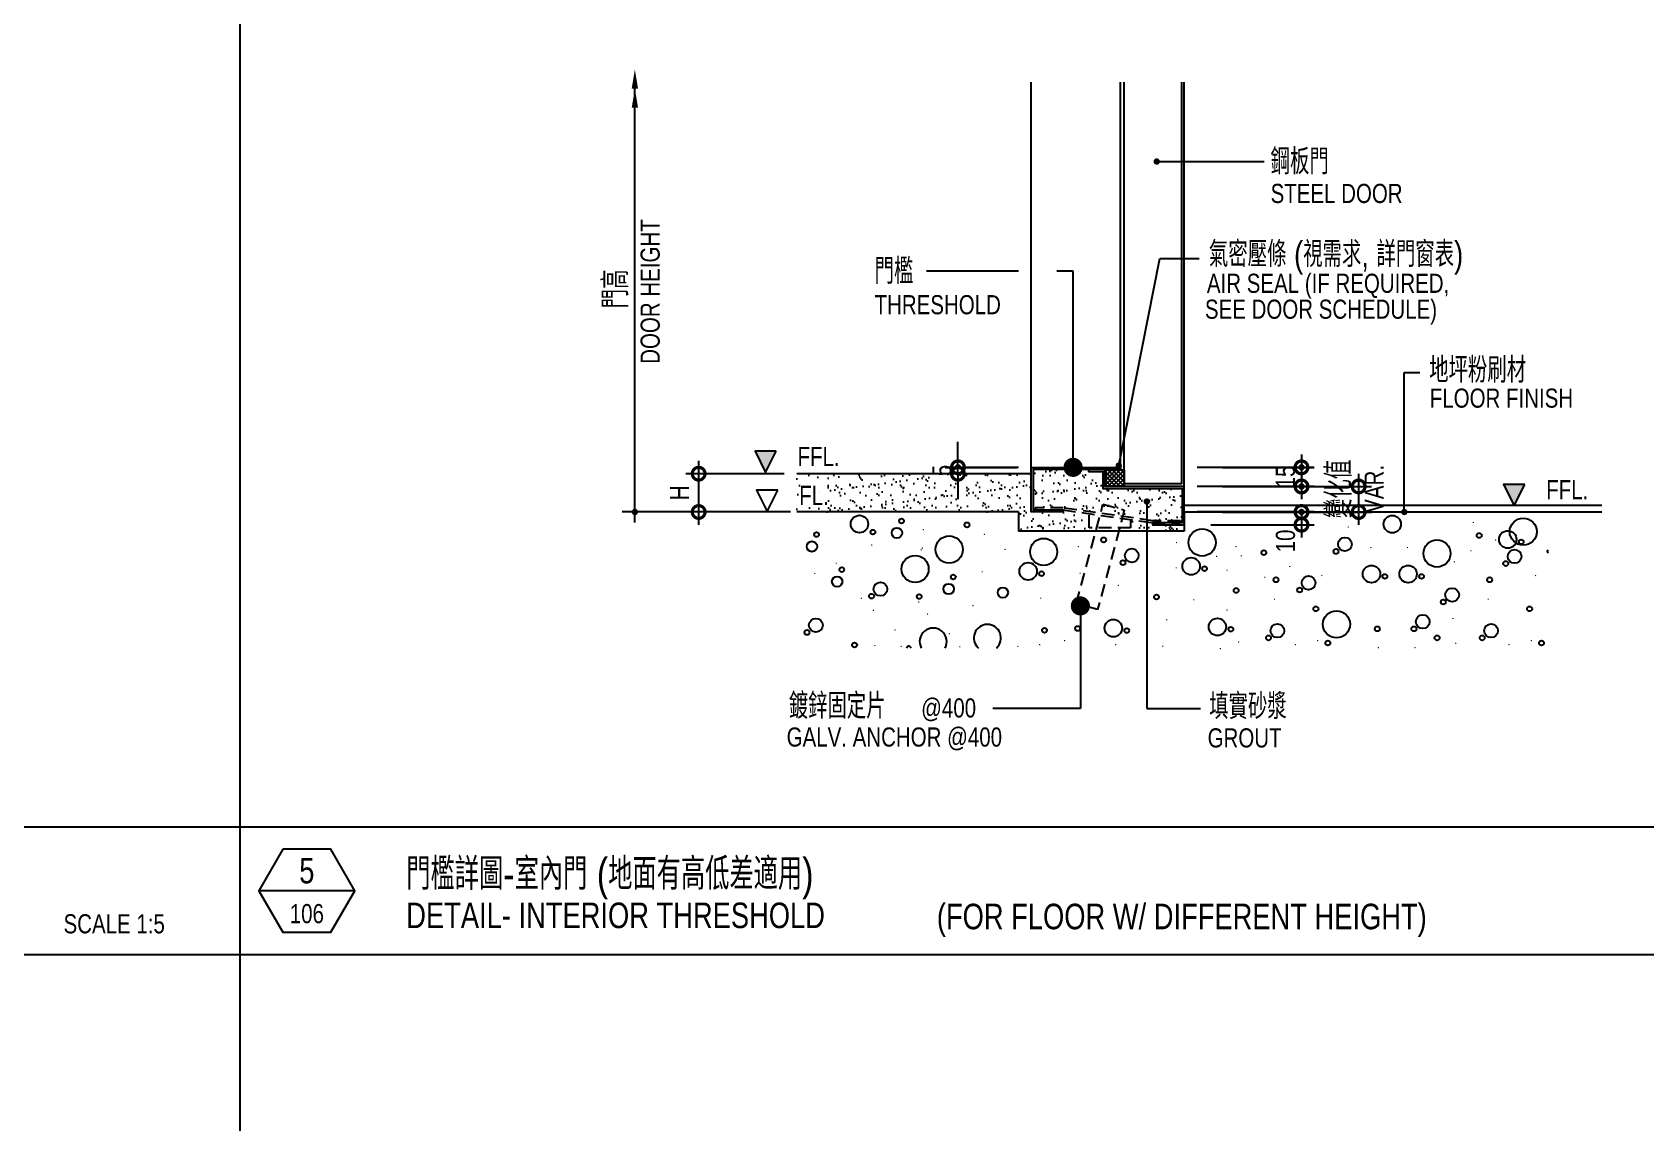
# Model space of a CAD drawing. Extents: x -15449 to 597104, y -1239737 to 53667.
# Drawn here: x 13911 to 14163.9, y 7416.9 to 7587.8 of the extents above; entities that cross this region are included whole.
import ezdxf
from ezdxf.enums import TextEntityAlignment as Align

# ---------------------------------------------------------------- set-up
doc = ezdxf.new("R2010")
doc.units = 0
doc.header["$LTSCALE"] = 8
doc.linetypes.add('HIDDEN', pattern=[0.375, 0.25, -0.125])
doc.layers.get('0').update_dxf_attribs({"color": 1, "linetype": 'CONTINUOUS'})
doc.layers.get('Defpoints').update_dxf_attribs({"linetype": 'CONTINUOUS'})
for name, color, linetype in [('1', 1, 'CONTINUOUS'), ('2', 2, 'CONTINUOUS'), ('3', 3, 'CONTINUOUS'), ('DIM', 1, 'CONTINUOUS'), ('NOTE', 2, 'CONTINUOUS'), ('SECTIONS', 3, 'CONTINUOUS'), ('TEXT', 2, 'CONTINUOUS')]:
    doc.layers.add(name, color=color, linetype=linetype)
doc.styles.add('ACADCHN6', font='CTCICHN0.shx', dxfattribs={"bigfont": 'ACADCHN6.shx'})
doc.styles.add('S1', font='AUCAD', dxfattribs={"width": 0.8, "height": 3})
doc.dimstyles.new('CTCI_ARCHI-5', dxfattribs={"dimtxt": 3, "dimasz": 4, "dimexe": 2, "dimexo": 2, "dimgap": 1, "dimtad": 3, "dimlfac": 5, "dimzin": 9, "dimdsep": 46, "dimtxsty": 'S1', "dimblk": 'DOTSMALL', "dimcen": 0, "dimdle": 2, "dimclrd": 1, "dimclre": 1, "dimclrt": 2, "dimadec": 0, "dimazin": 0, "dimtfac": 1, "dimtmove": 0, "dimatfit": 3, "dimldrblk": 'DOTSMALL', "dimfxl": 1, "dimtolj": 1, "dimtzin": 0, "dimarcsym": 0})
doc.dimstyles.new('CTCI_CVLLEADER', dxfattribs={"dimtxt": 3, "dimasz": 3, "dimexe": 2, "dimexo": 2, "dimgap": 1, "dimtad": 0, "dimtih": 1, "dimtoh": 1, "dimdec": 4, "dimlfac": 100, "dimzin": 0, "dimdsep": 46, "dimtxsty": 'S1', "dimblk": 'DTARROWF', "dimcen": 2, "dimclrd": 1, "dimclre": 1, "dimclrt": 2, "dimadec": 0, "dimazin": 0, "dimtfac": 1, "dimtdec": 4, "dimtofl": 0, "dimtmove": 0, "dimatfit": 3, "dimldrblk": 'DTARROWF', "dimfxl": 1, "dimtolj": 1, "dimtzin": 0, "dimarcsym": 0})

# ---------------------------------------------------------------- blocks, each defined once
blk = doc.blocks.new('DTARROWF')
at = {"color": 0, "const_width": 0.5}
blk.add_lwpolyline([(-0.25, 0, 1), (0.25, 0, 1)], format="xyb", close=True, dxfattribs=at)
blk = doc.blocks.new('HFDOTF')
at = {"color": 0, "const_width": 0.5}
blk.add_lwpolyline([(0, 0.25, 1), (0, -0.25, 1)], format="xyb", dxfattribs=at)
blk = doc.blocks.new('_DotSmall')
at = {"color": 0, "linetype": 'ByBlock', "const_width": 0.5}
blk.add_lwpolyline([(-0.0625, 0, 1), (0.0625, 0, 1)], format="xyb", close=True, dxfattribs=at)
blk = doc.blocks.new('*D322')
at = {"layer": '1', "color": 1, "lineweight": -2, "transparency": 16777216}
for p, q in [((14056.11, 7519.66), (14056.11, 7523.66)), ((14065.58, 7519.66), (14054.11, 7519.66)), ((14065.58, 7518.66), (14054.11, 7518.66)), ((14056.11, 7518.66), (14056.11, 7519.66)), ((14056.11, 7518.66), (14056.11, 7514.66))]:
    blk.add_line(p, q, dxfattribs=at)
at = {"layer": 'Defpoints', "color": 0, "transparency": 16777216}
for p in [(14056.11, 7519.66), (14067.58, 7519.66), (14067.58, 7518.66)]:
    blk.add_point(p, dxfattribs=at)
at = {"layer": '1', "color": 1, "lineweight": -2, "transparency": 16777216, "xscale": 4, "yscale": 4, "zscale": 4}
for p, rotation in [((14056.11, 7519.66), 270), ((14056.11, 7518.66), 90)]:
    blk.add_blockref('_DotSmall', p, dxfattribs=dict(at, rotation=rotation))
at = {"layer": '1', "color": 2, "transparency": 16777216, "insert": (14053.61, 7519.16), "char_height": 3, "attachment_point": 5, "rotation": 90, "style": 'S1'}
blk.add_mtext('\\A1;5', dxfattribs=at)
blk = doc.blocks.new('*D323')
at = {"layer": '1', "color": 1, "lineweight": -2, "transparency": 16777216}
for p, q in [((14109.95, 7521.66), (14109.95, 7514.66)), ((14097.58, 7519.66), (14111.95, 7519.66)), ((14097.58, 7516.66), (14111.95, 7516.66))]:
    blk.add_line(p, q, dxfattribs=at)
at = {"layer": 'Defpoints', "color": 0, "transparency": 16777216}
for p in [(14095.58, 7519.66), (14095.58, 7516.66), (14109.95, 7516.66)]:
    blk.add_point(p, dxfattribs=at)
at = {"layer": '1', "color": 1, "lineweight": -2, "transparency": 16777216, "xscale": 4, "yscale": 4, "zscale": 4}
for p, rotation in [((14109.95, 7519.66), 90), ((14109.95, 7516.66), 270)]:
    blk.add_blockref('_DotSmall', p, dxfattribs=dict(at, rotation=rotation))
at = {"layer": '1', "color": 2, "transparency": 16777216, "insert": (14107.45, 7518.16), "char_height": 3, "attachment_point": 5, "rotation": 90, "style": 'S1'}
blk.add_mtext('\\A1;15', dxfattribs=at)
blk = doc.blocks.new('*D324')
at = {"layer": '1', "color": 1, "lineweight": -2, "transparency": 16777216}
for p, q in [((14118.91, 7518.66), (14118.91, 7510.66)), ((14097.58, 7516.66), (14120.91, 7516.66)), ((14097.58, 7512.66), (14120.91, 7512.66))]:
    blk.add_line(p, q, dxfattribs=at)
at = {"layer": 'Defpoints', "color": 0, "transparency": 16777216}
for p in [(14095.58, 7516.66), (14095.58, 7512.66), (14118.91, 7512.66)]:
    blk.add_point(p, dxfattribs=at)
at = {"layer": '1', "color": 1, "lineweight": -2, "transparency": 16777216, "xscale": 4, "yscale": 4, "zscale": 4}
for p, rotation in [((14118.91, 7516.66), 90), ((14118.91, 7512.66), 270)]:
    blk.add_blockref('_DotSmall', p, dxfattribs=dict(at, rotation=rotation))
at = {"layer": '1', "color": 2, "transparency": 16777216, "insert": (14116.41, 7514.66), "char_height": 3, "attachment_point": 5, "rotation": 90, "style": 'S1'}
blk.add_mtext('\\A1;  ', dxfattribs=at)

msp = doc.modelspace()

# ---------------------------------------------------------------- hatches: boundary and pattern name
at = {"layer": '1'}
h = msp.add_hatch(dxfattribs=at)
h.set_pattern_fill('ANSI37', color=256, scale=0.15, style=0)
h.set_pattern_definition([(315, (13786.24604, 7978.3123), (-0.3367596, -0.3367596), []), (225, (13786.24604, 7978.3123), (-0.3367596, 0.3367596), [])])
h.paths.add_polyline_path([(14082.1759, 7516.7189), (14079.2203, 7516.7189), (14079.2203, 7519.2789), (14082.1759, 7519.2789)])
at = {"layer": '2', "linetype": 'Continuous'}
h = msp.add_hatch(dxfattribs=at)
h.set_pattern_fill('AR-SAND', color=256, scale=0.05, style=0)
h.set_pattern_definition([(37.5, (13759.5608, 7039.0184), (-0.0800016, 2.447066), [0, -1.9304, 0, -2.159, 0, -2.06375]), (7.5, (13759.5608, 7039.0184), (2.247616, 3.584126), [0, -1.0414, 0, -1.7399, 0, -0.66675]), (327.5, (13757.9987, 7039.0184), (3.954962, 0.007186), [0, -0.635, 0, -2.286, 0, -2.9845]), (317.5, (13757.9987, 7039.0184), (3.817782, 1.114647), [0, -0.3175, 0, -1.4986, 0, -1.7145])])
h.paths.add_polyline_path([(14056.1056, 7518.4123, -0.41421356), (14055.8556, 7518.6623), (14054.1056, 7518.6623), (14030.8584, 7518.6623), (14030.8584, 7512.6623), (14055.8556, 7512.6623, -0.41421356), (14056.1056, 7512.9123)])
h.paths.add_polyline_path([(14067.5759, 7518.6623), (14056.3556, 7518.6623, -0.41421356), (14056.1056, 7518.4123), (14056.1056, 7512.9123, -0.41421356), (14056.3556, 7512.6623), (14059.5744, 7512.6623), (14065.5759, 7512.6623), (14065.5759, 7509.6623), (14077.7047, 7509.6623), (14077.8387, 7510.1623), (14076.6864, 7510.1623), (14076.6864, 7512.3951), (14072.5759, 7512.9823), (14072.5759, 7512.6623), (14067.5759, 7512.6623)])
h.paths.add_polyline_path([(14091.5759, 7510.6623), (14086.5759, 7510.6623), (14086.5759, 7510.9823), (14083.1576, 7511.4706), (14083.1576, 7510.1623), (14081.4346, 7510.1623), (14081.3006, 7509.6623), (14091.5759, 7509.6623)])
h.paths.add_polyline_path([(14055.3556, 7512.9381), (14055.3556, 7518.3865), (14050.8556, 7518.3865), (14050.8556, 7512.9381)], flags=24)
at = {"layer": '2'}
h = msp.add_hatch(dxfattribs=at)
h.set_pattern_fill('AR-SAND', color=256, scale=0.05, style=0)
h.set_pattern_definition([(37.5, (13765.2086, 7232.2565), (-0.080002, 2.447066), [0, -1.9304, 0, -2.159, 0, -2.06375]), (7.5, (13765.2086, 7232.2565), (2.247616, 3.584126), [0, -1.0414, 0, -1.7399, 0, -0.66675]), (327.5, (13763.6465, 7232.2565), (3.954962, 0.007186), [0, -0.635, 0, -2.286, 0, -2.9845]), (317.5, (13763.6465, 7232.2565), (3.817782, 1.114647), [0, -0.3175, 0, -1.4986, 0, -1.7145])])
h.paths.add_polyline_path([(14091.2559, 7516.3423), (14078.8335, 7516.3423), (14078.8335, 7519.0223), (14076.5759, 7519.0223), (14076.5759, 7519.3423), (14067.8959, 7519.3423), (14067.8959, 7512.9823), (14068.2159, 7512.9823), (14068.2159, 7513.3023), (14072.5986, 7513.3023), (14086.5986, 7511.3023), (14090.9359, 7511.3023), (14090.9359, 7510.9823), (14091.2559, 7510.9823)])

# ---------------------------------------------------------------- linework, layer by layer
at = {"color": 1}
for p, q in [((14081.5759, 7519.2789), (14081.5759, 7580.0063)), ((14091.5759, 7516.6623), (14091.5759, 7580.0063))]:
    msp.add_line(p, q, dxfattribs=at)
at = {"color": 2}
msp.add_lwpolyline([(14081.5759, 7519.3423), (14067.8959, 7519.3423), (14067.8959, 7512.9823), (14072.5759, 7512.9823), (14072.5759, 7512.6623), (14067.5759, 7512.6623), (14067.5759, 7519.6623), (14081.5759, 7519.6623)], close=True, dxfattribs=at)
msp.add_lwpolyline([(14076.5759, 7519.3423), (14076.5759, 7519.0223), (14078.8335, 7519.0223), (14078.8335, 7516.3423), (14091.2559, 7516.3423), (14091.2559, 7510.9823), (14086.5759, 7510.9823), (14086.5759, 7510.6623), (14091.5759, 7510.6623), (14091.5759, 7516.6623), (14079.1535, 7516.6623), (14079.1535, 7519.3423)], dxfattribs=at)
at = {"color": 1}
msp.add_lwpolyline([(14082.1759, 7516.7189), (14079.2203, 7516.7189), (14079.2203, 7519.2789), (14082.1759, 7519.2789)], close=True, dxfattribs=at)
at = {"color": 1, "linetype": 'HIDDEN'}
msp.add_lwpolyline([(14078.0068, 7497.3698), (14074.6518, 7498.2688), (14078.831, 7513.8658), (14082.186, 7512.9668)], close=True, dxfattribs=at)
at = {"layer": '1'}
for p, q in [((14005.4744, 7511.0293), (14005.4744, 7580.0063)), ((14065.6002, 7550.4137), (14051.196, 7550.4137)), ((14028.8584, 7518.6623), (14013.4744, 7518.6623))]:
    msp.add_line(p, q, dxfattribs=at)
at = {"layer": '1', "color": 1}
for p, q in [((14015.4744, 7510.6623), (14015.4744, 7520.6623)), ((14095.7263, 7512.6623), (14111.954, 7512.6623)), ((14095.7263, 7510.6623), (14111.954, 7510.6623)), ((14109.954, 7512.6623), (14109.954, 7508.6623))]:
    msp.add_line(p, q, dxfattribs=at)
at = {"layer": '1', "const_width": 0.1}
for points in [[(14089.551, 7511.4913, 1), (14089.651, 7511.4913, 1)], [(14117.2227, 7510.3048, 1), (14117.3227, 7510.3048, 1)], [(14136.8355, 7511.0142, 1), (14136.9355, 7511.0142, 1)], [(14050.6232, 7509.8945, 1), (14050.7232, 7509.8945, 1)], [(14060.1935, 7509.1637, 1), (14060.2935, 7509.1637, 1)], [(14090.3133, 7507.8747, 1), (14090.4133, 7507.8747, 1)], [(14140.3368, 7508.2671, 1), (14140.4368, 7508.2671, 1)], [(14042.5558, 7507.4859, 1), (14042.6558, 7507.4859, 1)], [(14050.2947, 7506.7569, 1), (14050.3947, 7506.7569, 1)], [(14050.4903, 7507.0097, 1), (14050.5903, 7507.0097, 1)], [(14063.4501, 7506.8104, 1), (14063.5501, 7506.8104, 1)], [(14074.9381, 7507.2254, 1), (14075.0381, 7507.2254, 1)], [(14096.5933, 7505.7101, 1), (14096.6933, 7505.7101, 1)], [(14099.6495, 7507.243, 1), (14099.7495, 7507.243, 1)], [(14100.4718, 7505.7989, 1), (14100.5718, 7505.7989, 1)], [(14120.7786, 7507.086, 1), (14120.8786, 7507.086, 1)], [(14126.5196, 7507.086, 1), (14126.6196, 7507.086, 1)], [(14136.4546, 7506.5799, 1), (14136.5546, 7506.5799, 1)], [(14033.6155, 7503.0282, 1), (14033.7155, 7503.0282, 1)], [(14036.9701, 7504.6339, 1), (14037.0701, 7504.6339, 1)], [(14059.8612, 7503.2895, 1), (14059.9612, 7503.2895, 1)], [(14075.207, 7503.0795, 1), (14075.307, 7503.0795, 1)], [(14090.2578, 7503.9153, 1), (14090.3578, 7503.9153, 1)], [(14098.2401, 7503.5429, 1), (14098.3401, 7503.5429, 1)], [(14108.0485, 7504.1237, 1), (14108.1485, 7504.1237, 1)], [(14113.0937, 7502.6993, 1), (14113.1937, 7502.6993, 1)], [(14133.8651, 7504.8443, 1), (14133.9651, 7504.8443, 1)], [(14146.5821, 7502.6993, 1), (14146.6821, 7502.6993, 1)], [(14081.1922, 7501.1809, 1), (14081.2922, 7501.1809, 1)], [(14104.1663, 7502.4365, 1), (14104.2663, 7502.4365, 1)], [(14040.9289, 7499.1332, 1), (14041.0289, 7499.1332, 1)], [(14049.9089, 7498.5414, 1), (14050.0089, 7498.5414, 1)], [(14058.4053, 7497.9752, 1), (14058.5053, 7497.9752, 1)], [(14069.0392, 7499.1562, 1), (14069.1392, 7499.1562, 1)], [(14093.0159, 7498.8965, 1), (14093.1159, 7498.8965, 1)], [(14105.6669, 7498.9875, 1), (14105.7669, 7498.9875, 1)], [(14139.1553, 7498.9875, 1), (14139.2553, 7498.9875, 1)], [(14042.8003, 7497.2355, 1), (14042.9003, 7497.2355, 1)], [(14051.2967, 7496.6693, 1), (14051.3967, 7496.6693, 1)], [(14088.7878, 7495.7818, 1), (14088.8878, 7495.7818, 1)], [(14098.2401, 7497.3003, 1), (14098.3401, 7497.3003, 1)], [(14133.6485, 7495.9694, 1), (14133.7485, 7495.9694, 1)], [(14046.1955, 7494.1547, 1), (14046.2955, 7494.1547, 1)], [(14054.6919, 7493.5885, 1), (14054.7919, 7493.5885, 1)], [(14072.7725, 7492.506, 1), (14072.8725, 7492.506, 1)], [(14085.7736, 7494.0716, 1), (14085.8736, 7494.0716, 1)], [(14112.4385, 7492.486, 1), (14112.5385, 7492.486, 1)], [(14145.9269, 7492.486, 1), (14146.0269, 7492.486, 1)], [(14043.0467, 7491.7303, 1), (14043.1467, 7491.7303, 1)], [(14047.1673, 7491.5974, 1), (14047.2673, 7491.5974, 1)], [(14056.3388, 7491.531, 1), (14056.4388, 7491.531, 1)], [(14065.4439, 7491.5974, 1), (14065.5439, 7491.5974, 1)], [(14068.8746, 7491.8567, 1), (14068.9746, 7491.8567, 1)], [(14080.785, 7491.8567, 1), (14080.885, 7491.8567, 1)], [(14088.1478, 7491.6402, 1), (14088.2478, 7491.6402, 1)], [(14097.1809, 7491.2591, 1), (14097.2809, 7491.2591, 1)], [(14100.0582, 7492.2896, 1), (14100.1582, 7492.2896, 1)], [(14108.9369, 7491.8567, 1), (14109.0369, 7491.8567, 1)], [(14121.9602, 7491.3951, 1), (14122.0602, 7491.3951, 1)], [(14127.7011, 7491.3951, 1), (14127.8011, 7491.3951, 1)], [(14134.0816, 7492.0731, 1), (14134.1816, 7492.0731, 1)], [(14142.4253, 7491.8567, 1), (14142.5253, 7491.8567, 1)]]:
    msp.add_lwpolyline(points, format="xyb", close=True, dxfattribs=at)
at = {"layer": '1', "color": 1}
for centre, radius in [((14040.6738, 7510.7765), 1.364), ((14047.2736, 7511.2509), 0.372), ((14057.5291, 7510.6383), 0.3853), ((14124.1795, 7510.7535), 1.364), ((14144.7068, 7509.587), 2.1233), ((14033.949, 7509.1278), 0.372), ((14042.7818, 7509.5064), 0.372), ((14054.7394, 7506.7818), 2.1233), ((14069.5349, 7506.4092), 2.1233), ((14078.955, 7508.2876), 0.3853), ((14094.3787, 7507.8887), 2.1233), ((14116.7565, 7507.5973), 1.0789), ((14131.1838, 7506.1649), 2.1233), ((14137.8054, 7508.9855), 0.3853), ((14142.2856, 7508.3548), 1.364), ((14144.3936, 7507.9829), 0.372), ((14049.3942, 7503.7213), 2.1233), ((14083.3538, 7505.8385), 1.0789), ((14092.6616, 7504.1582), 1.364), ((14104.0438, 7506.2869), 0.3853), ((14115.3693, 7506.4803), 0.3853), ((14143.3495, 7505.6965), 1.0789), ((14037.9077, 7503.6271), 0.372), ((14055.3842, 7502.4691), 0.372), ((14067.1138, 7503.3648), 1.364), ((14069.2217, 7502.993), 0.372), ((14081.9667, 7504.7216), 0.3853), ((14094.7696, 7503.7864), 0.372), ((14120.9231, 7502.9328), 1.364), ((14123.0311, 7502.5609), 0.372), ((14126.6641, 7502.9328), 1.364), ((14128.772, 7502.5609), 0.372), ((14141.9624, 7504.5796), 0.3853), ((14043.9568, 7500.5854), 1.0789), ((14099.7163, 7500.3578), 0.3853), ((14105.9616, 7502.045), 0.3853), ((14109.674, 7500.4363), 0.3853), ((14111.0612, 7501.5532), 1.0789), ((14133.5582, 7499.6675), 1.0789), ((14139.45, 7502.045), 0.3853), ((14042.5697, 7499.4685), 0.3853), ((14050.039, 7499.4085), 0.372), ((14087.2258, 7499.3455), 0.3853), ((14112.2069, 7497.4896), 0.3853), ((14132.1711, 7498.5505), 0.3853), ((14145.6953, 7497.4896), 0.3853), ((14033.8435, 7494.9064), 1.0789), ((14080.4631, 7494.4556), 1.364), ((14096.777, 7494.6583), 1.364), ((14106.1672, 7494.0511), 1.0789), ((14115.4354, 7495.0595), 2.1233), ((14128.9605, 7495.4743), 1.0789), ((14139.6556, 7494.0511), 1.0789), ((14032.4564, 7493.7895), 0.3853), ((14069.6715, 7494.1152), 0.3853), ((14074.8708, 7494.4028), 0.3853), ((14082.571, 7494.0838), 0.372), ((14098.885, 7494.2864), 0.372), ((14104.7801, 7492.9341), 0.3853), ((14121.8324, 7494.3574), 0.3853), ((14127.5733, 7494.3574), 0.3853), ((14131.2029, 7492.9341), 0.3853), ((14138.2685, 7492.9341), 0.3853), ((14039.9074, 7491.8131), 0.3853), ((14114.0836, 7492.1247), 0.3853), ((14147.572, 7492.1247), 0.3853)]:
    msp.add_circle(centre, radius, dxfattribs=at)
at = {"layer": '1', "linetype": 'Continuous'}
for centre in [(14033.2203, 7507.2534), (14046.5449, 7509.3765), (14037.179, 7501.7528), (14054.6555, 7500.5947), (14063.1519, 7500.0285)]:
    msp.add_circle(centre, 0.8137, dxfattribs=at)
at = {"layer": '1', "color": 1}
for centre, radius, start, end in [((14148.8577, 7506.4803), 0.3853, 139.503208, 220.496792), ((14052.2294, 7492.3473), 2.1233, 331.36205, 208.63795), ((14060.7259, 7492.9169), 2.1233, 311.622002, 228.377998), ((14048.4038, 7491.2469), 0.3853, 12.398692, 167.601308)]:
    msp.add_arc(centre, radius, start, end, dxfattribs=at)
at = {"layer": '2'}
for p, q in [((14082.1759, 7517.0623), (14082.1759, 7580.0063)), ((14091.1759, 7517.0623), (14091.1759, 7580.0063)), ((14091.1759, 7517.0623), (14082.1759, 7517.0623)), ((14157.0263, 7513.6623), (14091.5759, 7513.6623))]:
    msp.add_line(p, q, dxfattribs=at)
at = {"layer": '2', "linetype": 'HIDDEN'}
msp.add_lwpolyline([(14068.2159, 7512.9823), (14068.2159, 7513.3023), (14068.2159, 7512.9823), (14072.5759, 7512.9823), (14086.5759, 7510.9823), (14090.9359, 7510.9823), (14090.9359, 7511.3023), (14086.5986, 7511.3023), (14072.5986, 7513.3023), (14068.2159, 7513.3023)], dxfattribs=at)
at = {"layer": '3'}
for p, q in [((13943.5962, 7253.4492), (13943.5962, 7822.6044)), ((13667.2339, 7463.2965), (14293.0727, 7463.2965)), ((13667.2339, 7443.2965), (14293.0727, 7443.2965))]:
    msp.add_line(p, q, dxfattribs=at)
at = {"layer": 'DIM', "color": 1, "linetype": 'Continuous'}
for p, q in [((14067.5759, 7519.6623), (14067.5759, 7580.0063)), ((14111.954, 7519.6623), (14093.5759, 7519.6623)), ((14111.954, 7516.6623), (14093.5759, 7516.6623)), ((14029.8604, 7512.6623), (14003.4744, 7512.6623)), ((14021.2799, 7512.6623), (14004.894, 7512.6623)), ((14111.954, 7512.6623), (14093.5759, 7512.6623))]:
    msp.add_line(p, q, dxfattribs=at)
at = {"layer": 'DIM', "color": 2, "linetype": 'Continuous'}
msp.add_line((14067.5759, 7518.6623), (14030.8584, 7518.6623), dxfattribs=at)
at = {"layer": 'DIM', "color": 1}
msp.add_line((14054.1056, 7519.6623), (14065.3486, 7519.6623), dxfattribs=at)
at = {"layer": 'DIM', "color": 3, "linetype": 'Continuous'}
for p, q in [((14065.5759, 7512.6623), (14030.8584, 7512.6623)), ((14065.5759, 7512.6623), (14065.5759, 7509.6623)), ((14091.5759, 7512.6623), (14157.0263, 7512.6623)), ((14091.5759, 7512.6623), (14091.5759, 7509.6623)), ((14091.5759, 7509.6623), (14065.5759, 7509.6623))]:
    msp.add_line(p, q, dxfattribs=at)
at = {"layer": 'DIM', "color": 2, "const_width": 0.5}
msp.add_lwpolyline([(14005.2244, 7512.6623, 1), (14005.7244, 7512.6623, 1)], format="xyb", close=True, dxfattribs=at)
at = {"layer": 'DIM', "color": 2, "linetype": 'HIDDEN'}
msp.add_lwpolyline([(14083.1576, 7511.4706), (14083.1576, 7510.1623), (14076.6864, 7510.1623), (14076.6864, 7512.3951)], dxfattribs=at)
at = {"layer": 'DIM', "color": 1}
for points in [[(14004.9744, 7579.0063), (14005.9744, 7579.0063), (14005.4744, 7582.0063)], [(14004.9744, 7576.0063), (14005.9744, 7576.0063), (14005.4744, 7579.0063)]]:
    msp.add_solid(points, dxfattribs=at)
at = {"layer": 'NOTE'}
for points in [[(14027.6372, 7522.1989), (14024.3038, 7522.1989), (14025.9705, 7518.8656)], [(14144.9704, 7516.9956), (14141.637, 7516.9956), (14143.3037, 7513.6623)]]:
    msp.add_solid(points, dxfattribs=at)
at = {"layer": 'SECTIONS', "color": 2}
for points in [[(14027.6372, 7522.1989), (14024.3038, 7522.1989), (14025.9705, 7518.8656)], [(14027.8957, 7516.0973), (14024.5624, 7516.0973), (14026.229, 7512.7639)], [(14144.9704, 7516.9956), (14141.637, 7516.9956), (14143.3037, 7513.6623)]]:
    msp.add_lwpolyline(points, close=True, dxfattribs=at)
at = {"layer": 'TEXT', "color": 3}
msp.add_line((13961.5726, 7453.2965), (13946.5615, 7453.2965), dxfattribs=at)
msp.add_lwpolyline([(13950.3143, 7459.7965), (13946.5615, 7453.2965), (13950.3143, 7446.7965), (13957.8198, 7446.7965), (13961.5726, 7453.2965), (13957.8198, 7459.7965)], close=True, dxfattribs=at)

# ---------------------------------------------------------------- block references
at = {"layer": '1', "color": 1, "xscale": 4, "yscale": 4, "zscale": 4}
for p, rotation in [((14015.4744, 7518.6623), 90), ((14015.4744, 7512.6623), 270), ((14109.954, 7512.6623), 90), ((14109.954, 7510.6623), 270)]:
    msp.add_blockref('_DotSmall', p, dxfattribs=dict(at, rotation=rotation))
at = {"layer": 'DIM', "color": 1, "rotation": 270}
msp.add_blockref('HFDOTF', (14056.1056, 7519.6623), dxfattribs=at)
at = {"layer": 'DIM', "color": 1, "linetype": 'Continuous'}
for p in [(14109.954, 7519.6623), (14109.954, 7516.6623), (14109.954, 7512.6623)]:
    msp.add_blockref('DTARROWF', p, dxfattribs=at)

# ---------------------------------------------------------------- texts
at = {"layer": '1', "color": 2, "insert": (14107.454, 7508.1245), "char_height": 3, "attachment_point": 5, "rotation": 90, "style": 'S1'}
msp.add_mtext('\\A1;10', dxfattribs=at)
at = {"layer": 'DIM', "color": 2, "linetype": 'Continuous', "style": 'S1', "width": 0.8}
msp.add_text('H', height=3, rotation=90, dxfattribs=at).set_placement((14013.9744, 7515.6623), align=Align.CENTER)
at = {"layer": 'TEXT', "width": 0.8}
for s, height, style, p in [('鋼板門', 4, 'ACADCHN6', (14105.1121, 7567.5869)), ('STEEL DOOR', 3, 'S1', (14105.1121, 7562.5869)), ('門檻', 4, 'ACADCHN6', (14043.0464, 7550.4137)), ('THRESHOLD', 3, 'S1', (14043.0464, 7545.1522))]:
    msp.add_text(s, height=height, dxfattribs=dict(at, style=style)).set_placement(p, align=Align.MIDDLE_LEFT)
for s, height, style, p in [('DOOR HEIGHT', 3, 'S1', (14009.3705, 7547.2092)), ('門高', 4, 'ACADCHN6', (14004.4412, 7547.6244)), ('VAR.', 3.01548, 'S1', (14122.8534, 7516.2805))]:
    msp.add_text(s, height=height, rotation=90, dxfattribs=dict(at, style=style)).set_placement(p, align=Align.CENTER)
for s, height, style, p in [('氣密壓條 (視需求, 詳門窗表)', 4, 'ACADCHN6', (14095.4386, 7551.0649)), ('AIR SEAL (IF REQUIRED,', 3, 'S1', (14095.1286, 7547.0061)), ('SEE DOOR SCHEDULE)', 3, 'S1', (14094.8186, 7542.9472)), ('地坪粉刷材', 4, 'ACADCHN6', (14129.9607, 7532.9214)), ('FLOOR FINISH', 3, 'S1', (14130.0577, 7529.014)), ('FFL.', 3, 'S1', (14030.9705, 7519.8656)), ('FL.', 3, 'S1', (14031.229, 7513.7639)), ('FFL.', 3, 'S1', (14148.3037, 7514.6623)), ('鍍鋅固定片', 4, 'ACADCHN6', (14029.5761, 7480.2601)), ('@400', 3, 'S1', (14050.3407, 7480.4524)), ('填實砂漿', 4, 'ACADCHN6', (14095.4852, 7480.2087)), ('GALV. ANCHOR @400', 3, 'S1', (14029.2639, 7475.8966)), ('GROUT', 3, 'S1', (14095.2396, 7475.7624)), ('SCALE 1:5', 3, 'S1', (13915.9357, 7446.6248))]:
    msp.add_text(s, height=height, dxfattribs=dict(at, style=style)).set_placement(p)
at = {"layer": 'TEXT', "color": 2, "style": 'ACADCHN6', "width": 0.8}
msp.add_text('變化值', height=4.02064, rotation=90, dxfattribs=at).set_placement((14117.805, 7516.2805), align=Align.CENTER)
at = {"layer": 'TEXT', "color": 3, "style": 'S1', "width": 0.8}
for s, height, p in [('5', 4, (13954.067, 7454.4543)), ('106', 3, (13954.067, 7448.2206))]:
    msp.add_text(s, height=height, dxfattribs=at).set_placement(p, align=Align.CENTER)
at = {"layer": 'TEXT', "color": 3, "width": 0.8}
for s, height, style, p in [('門檻詳圖-室內門 (地面有高低差適用)', 5, 'ACADCHN6', (13969.6444, 7453.4482)), ('DETAIL- INTERIOR THRESHOLD', 4, 'S1', (13969.6444, 7447.4482)), (' (FOR FLOOR W/ DIFFERENT HEIGHT)', 4, 'S1', (14051.6144, 7447.2727))]:
    msp.add_text(s, height=height, dxfattribs=dict(at, style=style)).set_placement(p)

# ---------------------------------------------------------------- dimensions: what is measured, and where the dimension line sits
at = {"layer": '1'}
for base, p1, p2, picture, middle in [((14056.1056, 7519.6623), (14067.5759, 7518.6623), (14067.5759, 7519.6623), '*D322', (14056.1056, 7519.1623)), ((14109.954, 7516.6623), (14095.5759, 7519.6623), (14095.5759, 7516.6623), '*D323', (14109.954, 7518.1623))]:
    dim = msp.add_linear_dim(base=base, p1=p1, p2=p2, angle=90, dimstyle='CTCI_ARCHI-5', dxfattribs=at)
    dim.commit()
    dim.dimension.update_dxf_attribs({"geometry": picture, "text_midpoint": middle, "dimtype": 160})
dim = msp.add_linear_dim(base=(14118.9051, 7512.6623), p1=(14095.5759, 7516.6623), p2=(14095.5759, 7512.6623), angle=90, text='  ', dimstyle='CTCI_ARCHI-5', dxfattribs=at)
dim.commit()
dim.dimension.update_dxf_attribs({"geometry": '*D324', "text_midpoint": (14118.9051, 7514.6623), "dimtype": 160})

# ---------------------------------------------------------------- leaders
at = {"layer": 'DIM', "color": 1, "linetype": 'Continuous'}
msp.add_leader([(14087.2584, 7567.5869), (14104.1121, 7567.5869)], dimstyle='CTCI_CVLLEADER', override={"dimasz": 1, "dimldrblk": 'Dot'}, dxfattribs=at)
at = {"layer": 'DIM', "color": 1}
for points in [[(14081.3087, 7519.9184), (14087.7673, 7552.4137), (14093.9357, 7552.4137)], [(14126.069, 7512.6623), (14126.069, 7534.5382), (14128.4973, 7534.5382)], [(14085.7138, 7514.3012), (14085.7138, 7481.8839), (14094.1124, 7481.8839)]]:
    msp.add_leader(points, dimstyle='CTCI_CVLLEADER', override={"dimasz": 1, "dimldrblk": 'Dot'}, dxfattribs=at)
for points in [[(14074.1546, 7519.6623), (14074.1494, 7550.4137), (14071.6002, 7550.4137)], [(14075.2958, 7497.9436), (14075.2958, 7481.8839), (14061.553, 7481.8839)]]:
    msp.add_leader(points, dimstyle='CTCI_CVLLEADER', dxfattribs=at)

doc.saveas('drawing.dxf')
